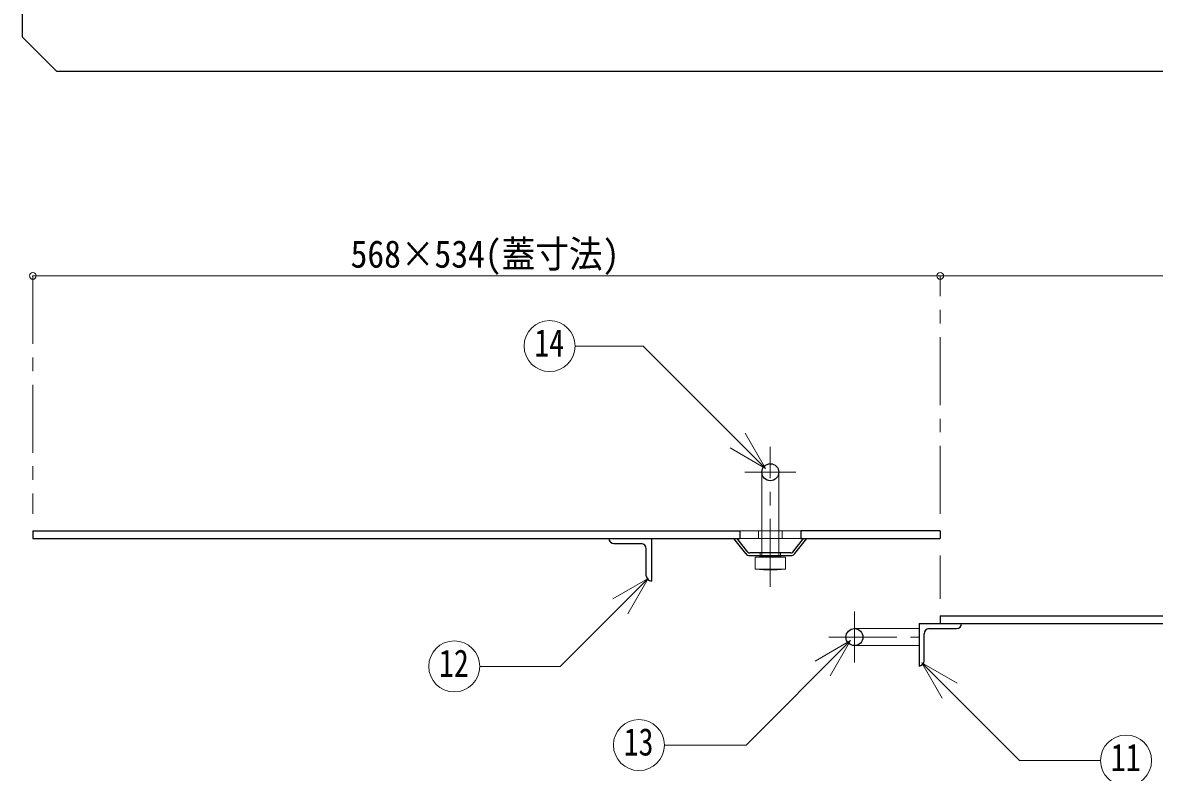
# Model space of a CAD drawing. Units: millimetres at full size, sheet at 1:8; details may follow other scales. Extents: x -1700 to 1540, y -1124 to 1124.
# Drawn here: x -890 to -224, y -154 to 288 of the extents above; entities that cross this region are included whole.
import ezdxf
from ezdxf.enums import TextEntityAlignment as Align

# ---------------------------------------------------------------- set-up
doc = ezdxf.new("R2010")
doc.units = ezdxf.units.MM
doc.header["$LTSCALE"] = 8
doc.header["$PDMODE"] = 32
doc.header["$PDSIZE"] = 4
doc.linetypes.add('CHAIN1', pattern=[8, 5, -1, 1, -1])
doc.linetypes.add('DASHED1', pattern=[1.8, 1.2, -0.6])
doc.layers.add('0-A', color=4, linetype='Continuous', lineweight=9)
doc.styles.add('ＭＳ ゴシック', font='')
doc.styles.get('ＭＳ ゴシック').set_extended_font_data('MS Gothic')

msp = doc.modelspace()

# ---------------------------------------------------------------- linework, layer by layer
at = {"layer": '0-A', "color": 5, "lineweight": 25}
for p, q in [((-889.837, 279.015), (-889.837, 549.015)), ((-869.837, 259.015), (-889.837, 279.015)), ((-869.837, 259.015), (170.163, 259.015)), ((-883.837, -11.485), (-467.837, -11.485)), ((-883.837, -11.485), (-883.837, -15.985)), ((-467.837, -11.485), (-467.837, -15.985)), ((-349.837, -11.485), (-431.837, -11.485)), ((-349.837, -11.485), (-349.837, -15.985)), ((-883.837, -15.985), (-467.837, -15.985)), ((-541.837, -18.985), (-525.837, -18.985)), ((-519.837, -15.985), (-519.837, -40.985)), ((-464.238, -24.859), (-471.337, -15.985)), ((-463.066, -23.922), (-469.416, -15.985)), ((-436.608, -23.922), (-430.258, -15.985)), ((-435.436, -24.859), (-428.337, -15.985)), ((-522.837, -37.985), (-522.837, -21.985)), ((-437.779, -24.485), (-461.895, -24.485)), ((-461.895, -25.985), (-437.779, -25.985)), ((-362.337, -65.985), (-362.337, -90.985)), ((-362.337, -65.985), (184.163, -65.985)), ((-349.837, -61.485), (-349.837, -65.985)), ((-359.337, -87.985), (-359.337, -71.985)), ((-356.337, -68.985), (-340.337, -68.985))]:
    msp.add_line(p, q, dxfattribs=at)
at = {"layer": '0-A'}
for p, q in [((-883.837, 138.515), (-349.837, 138.515)), ((-349.837, 138.515), (184.163, 138.515)), ((-454.837, -11.485), (-456.837, -11.485)), ((-442.837, -11.485), (-444.837, -11.485)), ((-456.837, -15.985), (-454.837, -15.985)), ((-444.837, -15.985), (-442.837, -15.985))]:
    msp.add_line(p, q, dxfattribs=at)
at = {"layer": '0-A', "linetype": 'CHAIN1'}
for p, q in [((-883.837, 138.515), (-883.837, -1.485)), ((-349.837, -1.485), (-349.837, 138.515)), ((-449.837, -44.485), (-449.837, 38.015)), ((-464.837, 23.015), (-434.837, 23.015)), ((-349.837, -25.985), (-349.837, -51.485)), ((-400.337, -88.985), (-400.337, -58.985)), ((-415.337, -73.985), (-362.337, -73.985))]:
    msp.add_line(p, q, dxfattribs=at)
at = {"layer": '0-A', "color": 7, "lineweight": 18}
for p, q in [((-564.721, 97.265), (-524.613, 97.265)), ((-452.639, 25.291), (-524.613, 97.265)), ((-452.639, 25.291), (-464.639, 46.075)), ((-452.639, 25.291), (-473.424, 37.291)), ((-454.837, 23.015), (-454.837, -24.485)), ((-444.837, 23.015), (-444.837, -24.485)), ((-456.837, -11.485), (-467.837, -11.485)), ((-456.837, -11.485), (-456.837, -15.985)), ((-442.837, -11.485), (-442.837, -15.985)), ((-431.837, -11.485), (-442.837, -11.485)), ((-467.837, -15.985), (-456.837, -15.985)), ((-442.837, -15.985), (-431.837, -15.985)), ((-453.837, -26.485), (-458.837, -26.985)), ((-454.837, -25.985), (-454.837, -26.585)), ((-449.837, -26.985), (-453.837, -26.485)), ((-444.837, -25.985), (-444.837, -26.585)), ((-458.837, -33.985), (-458.837, -26.985)), ((-449.837, -26.985), (-449.837, -33.985)), ((-440.837, -33.985), (-440.837, -26.985)), ((-521.787, -39.552), (-573.436, -91.201)), ((-521.787, -39.552), (-542.572, -51.552)), ((-521.787, -39.552), (-533.787, -60.337)), ((-458.837, -33.985), (-440.837, -33.985)), ((-453.837, -34.485), (-445.837, -34.485)), ((-449.837, -33.985), (-445.837, -34.485)), ((-445.837, -34.485), (-440.837, -33.985)), ((-400.337, -68.985), (-362.337, -68.985)), ((-402.593, -76.061), (-464.017, -137.484)), ((-402.593, -76.061), (-423.377, -88.061)), ((-402.593, -76.061), (-414.593, -96.845)), ((-400.337, -78.985), (-362.337, -78.985)), ((-620.848, -91.201), (-573.436, -91.201)), ((-360.712, -89.082), (-303.181, -146.613)), ((-360.712, -89.082), (-348.712, -109.867)), ((-360.712, -89.082), (-339.927, -101.082)), ((-512.153, -137.484), (-464.017, -137.484)), ((-303.181, -146.613), (-255.478, -146.613))]:
    msp.add_line(p, q, dxfattribs=at)
at = {"layer": '0-A', "linetype": 'DASHED1'}
for p, q in [((-454.837, -11.485), (-444.837, -11.485)), ((-454.837, -15.985), (-444.837, -15.985)), ((-455.837, -24.485), (-455.837, -25.985)), ((-454.837, -24.485), (-454.837, -25.985)), ((-444.837, -24.485), (-444.837, -25.985)), ((-443.837, -24.485), (-443.837, -25.985))]:
    msp.add_line(p, q, dxfattribs=at)
at = {"layer": '0-A', "color": 5, "lineweight": 25}
for points in [[(-431.837, -11.485), (-431.837, -15.985), (-349.837, -15.985)], [(-349.837, -61.485), (184.163, -61.485), (184.163, -65.985)]]:
    msp.add_lwpolyline(points, dxfattribs=at)
at = {"layer": '0-A', "color": 7, "lineweight": 18}
for points in [[(-458.837, -26.985), (-440.837, -26.985), (-445.837, -26.485)], [(-453.837, -26.485), (-445.837, -26.485), (-449.837, -26.985)], [(-458.837, -33.985), (-453.837, -34.485), (-449.837, -33.985)]]:
    msp.add_lwpolyline(points, dxfattribs=at)
for centre in [(-579.721, 97.265), (-635.848, -91.201), (-527.153, -137.484), (-240.478, -146.613)]:
    msp.add_circle(centre, 15, dxfattribs=at)
at = {"layer": '0-A', "color": 5, "lineweight": 25}
for centre in [(-449.837, 23.015), (-400.337, -73.985)]:
    msp.add_circle(centre, 5, dxfattribs=at)
for centre, radius, start, end in [((-541.837, -15.985), 3, 180, 270), ((-525.837, -21.985), 3, 0, 90), ((-461.895, -22.985), 3, 218.65981, 270), ((-461.895, -22.985), 1.5, 218.65981, 270), ((-437.779, -22.985), 1.5, 270, 321.34019), ((-437.779, -22.985), 3, 270, 321.34019), ((-519.837, -37.985), 3, 180, 270), ((-340.337, -65.985), 3, 270, 0), ((-356.337, -71.985), 3, 90, 180), ((-362.337, -87.985), 3, 270, 0)]:
    msp.add_arc(centre, radius, start, end, dxfattribs=at)
at = {"layer": '0-A', "color": 1}
for p in [(-883.837, 138.515), (-349.837, 138.515)]:
    msp.add_point(p, dxfattribs=at)

# ---------------------------------------------------------------- texts
at = {"layer": '0-A', "color": 7, "style": 'ＭＳ ゴシック'}
for s, width, p in [('568×534(蓋寸法)', 0.9, (-696.837, 138.515)), ('14', 0.8, (-588.721, 86.265)), ('12', 0.8, (-644.848, -102.201)), ('13', 0.8, (-536.153, -148.484)), ('11', 0.8, (-249.478, -157.613))]:
    msp.add_text(s, height=16.13, dxfattribs=dict(at, width=width)).set_placement(p, align=Align.BOTTOM_LEFT)

doc.saveas('drawing.dxf')
